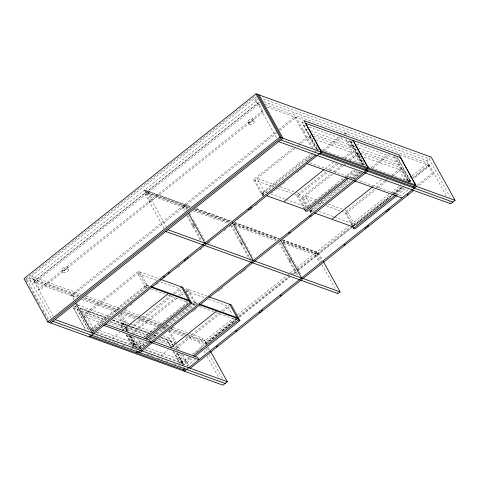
<?xml version="1.0" encoding="UTF-8"?>
<svg xmlns="http://www.w3.org/2000/svg" width="479" height="479" viewBox="0 0 479 479"><rect width="100%" height="100%" fill="white"/><g stroke="black" fill="none" stroke-linecap="round" stroke-linejoin="round"><path stroke-width="0.36" stroke-dasharray="2.4 1.8" d="M27.231 282.448L25.447 279.221L255.774 95.782M256.87 96.644L26.95 279.76L49.05 319.798M77.873 296.794L34.398 281.101L33.135 278.808L144.484 190.127L190.061 206.575M189.468 207.916L145.999 192.223L144.73 189.929L256.079 101.249L259.588 102.512M34.398 281.101L145.748 192.42L189.223 208.114M145.999 192.223L257.349 103.542L260.151 104.554M259.067 104.087L257.564 103.548L34.129 281.496L35.626 282.041L259.067 104.087L263.408 111.954L39.967 289.903L38.47 289.364L261.911 111.409L263.408 111.954M74.017 300.034L71.167 294.866L275.886 131.821M278.814 129.492L294.609 116.912L296.106 117.457L312.901 147.879M71.167 294.866L72.664 295.405L276.802 132.827M279.724 130.498L296.106 117.457M316.823 149.352L301.92 122.355L303.542 121.067M85.286 329.283L73.616 308.153L75.778 306.434L89.567 331.408M316.972 149.37L303.536 125.037L304.62 124.181M194.264 223.681L192.103 225.399L193.6 225.944L195.222 224.651M193.618 225.328L192.534 226.19L194.037 226.729M83.388 315.152L138.383 271.348L157.89 278.389M263.743 195.893L262.247 195.354L253.559 179.619L294.519 146.999M299.195 143.275L309.727 134.886L311.224 135.425L298.357 145.676M84.256 316.194L139.88 271.886L148.568 287.622M294.842 148.472L255.062 180.158L263.396 195.264M90.788 329.157L146.37 284.885L149.999 286.197M263.414 194.516L262.019 194.013L261.546 193.157L310.111 154.483M91.603 329.498L93.219 328.211L95.992 329.211M156.423 280.359L137.724 273.611L145.071 286.915L147.227 285.197M262.402 193.468L264.564 191.75L267.336 192.75M317.493 149.592L318.571 148.735M90.675 330.474L146.843 285.741L148.939 286.496M262.019 194.013L313.506 153.005M314.092 152.538L318.188 149.274L317.715 148.424M92.07 330.881L147.071 287.083L148.071 287.442M262.247 195.354L312.565 155.28M316.661 152.017L318.415 150.622M92.507 331.133L102.608 323.091M306.243 160.914L312.416 155.998M322.852 150.292L340.371 136.341M343.88 133.551L345.048 132.617L346.113 134.557M125.037 309.572L126.791 308.177M130.306 305.38L132.06 303.979M156.627 284.418L158.381 283.017M177.685 267.647L179.439 266.246M199.911 249.942L203.419 247.146M208.137 243.392L209.886 241.997M223.903 230.836L226.812 228.513M229.16 226.645L232.081 224.322M250.182 209.904L253.14 207.551M255.439 205.719L258.403 203.359M271.21 193.157L275.299 189.906M275.88 189.439L280.55 185.72M281.137 185.253L282.305 184.325M282.969 183.792L285.31 181.93M296.902 172.697L306.362 165.159M324.355 150.837L341.461 137.21M344.79 134.557L346.545 133.162L347.616 135.096M110.463 321.451L120.894 325.217L123.049 323.493L125.528 327.977M309.099 127.049L350.814 142.101L351.891 141.239M122.828 328.48L121.061 325.277L123.223 323.559L127.396 325.061M363.711 165.213L350.981 142.161L352.065 141.305M352.322 145.796L350.161 147.514L345.311 138.73M112.308 338.282L119.912 332.228M325.205 168.728L335.144 160.812M353.819 146.334L351.658 148.059L346.461 138.647M126.438 330.69L170.907 295.274M173.248 293.411L180.9 287.316M325.87 171.859L296.615 195.157L303.961 208.467L306.123 206.748L298.776 193.438L296.699 192.69M328.211 169.997L336.402 163.471M343.425 157.878L352.784 150.424L360.43 164.273M127.941 331.229L171.823 296.285M174.745 293.95L181.182 288.825M294.537 194.408L298.112 195.701L327.367 172.404M329.708 170.536L339.072 163.082M344.922 158.423L354.28 150.969L361.926 164.812M241.464 241.967L240.38 242.829L241.883 243.368L244.039 241.65M241.895 242.751L240.817 243.613L242.314 244.152M131.665 332.576L175.548 297.627M178.469 295.298L182.565 292.034M185.493 289.705L186.66 288.771L206.862 296.064M307.746 207.742L301.842 197.043L331.097 173.745M333.432 171.883L342.796 164.429M348.646 159.764L358.011 152.31L365.651 166.159M131.994 334.049L177.631 297.704M179.972 295.836L183.481 293.04M188.798 296.106L186.002 291.034L188.163 289.316L196.845 305.051M332.594 174.284L303.339 197.588L308.584 207.09M334.935 172.422L343.126 165.902M343.712 165.435L345.467 164.034M350.143 160.309L359.507 152.855M132.617 344.928L134.779 343.209L130.929 336.24M167.925 295.166L186.624 301.92L188.247 300.626M97.183 332.139L133.473 345.239L140.497 339.647M143.419 337.318L189.055 300.974M304.818 208.778L343.437 178.02M344.018 177.553L353.382 170.099M96.255 332.492L133.946 346.089L141.55 340.036M146.233 336.306L148.574 334.444M149.155 333.977L150.909 332.576M151.496 332.115L153.837 330.247M154.424 329.78L156.178 328.384M156.765 327.917L159.1 326.055M159.687 325.588L161.441 324.193M162.028 323.726L164.369 321.858M164.956 321.397L166.71 319.996M167.297 319.529L169.632 317.667M170.219 317.2L171.973 315.805M172.56 315.338L174.901 313.476M175.488 313.009L177.242 311.607M177.823 311.14L180.164 309.278M180.751 308.811L182.505 307.416M183.092 306.949L185.433 305.087M186.02 304.62L187.774 303.219M305.291 209.628L306.458 208.694M307.045 208.233L308.799 206.832M309.386 206.365L311.727 204.503M312.308 204.036L314.062 202.641M314.649 202.174L316.99 200.312M317.577 199.845L319.331 198.444M319.918 197.977L322.259 196.115M322.84 195.648L324.594 194.252M325.181 193.785L327.522 191.923M328.109 191.456L329.863 190.055M330.45 189.594L332.785 187.726M333.372 187.259L335.126 185.864M335.713 185.397L338.054 183.535M342.15 180.272L343.317 179.338M346.832 176.541L355.023 170.021M133.958 347.353L142.73 340.365M347.425 177.344L355.622 170.817M136.042 347.431L143.646 341.371M348.928 177.883L357.118 171.362M141.048 348.658L138.952 347.898L138.485 347.047L145.502 341.455M149.017 338.659L194.654 302.315L197.588 303.375M311.697 211.94L310.296 211.437L309.829 210.586L347.862 180.296M350.197 178.433L358.388 171.907M139.341 347.359L141.503 345.634L143.58 346.389M192.301 302.441L193.348 304.345L195.51 302.62M310.685 210.892L312.847 209.173L314.925 209.922M138.952 347.898L146.562 341.844M150.071 339.048L195.121 303.165L197.216 303.92M310.296 211.437L350.67 179.284M351.257 178.817L360.028 171.829M138.73 348.467L147.143 341.761M352.46 178.242L360.316 171.991M139.766 348.778L147.37 342.719M150.879 339.922L195.348 304.506L186.66 288.771M309.482 210.892L310.524 212.778L352.065 179.697M352.652 179.23L363.184 170.841M140.227 349.005L148.646 342.305M353.957 178.787L361.813 172.53M371.279 167.602L388.241 154.094M172.733 327.462L169.225 330.259L175.997 342.527M192.624 311.625L193.791 310.691M194.378 310.23L196.133 308.829M217.771 291.591L220.112 289.729M220.699 289.262L222.454 287.867M239.997 273.892L241.171 272.958M241.757 272.491L243.512 271.096M244.092 270.629L246.434 268.767M372.776 168.147L389.738 154.633M160.77 337.509L167.057 339.779L169.219 338.06L174.601 347.808M158.603 338.827L168.339 342.341L170.494 340.617L174.386 347.664M356.544 144.173L398.259 159.226L399.875 157.938M173.919 343.754L175.003 342.892L160.321 337.599M160.591 355.711L168.189 349.652M372.901 186.618L381.667 179.637M175.308 347.652L219.184 312.703M221.526 310.835L228.639 305.177M374.147 189.289L344.898 212.586L352.239 225.89L354.4 224.172L347.053 210.862L344.976 210.113M376.488 187.421L384.679 180.9M385.266 180.433L387.02 179.032M391.702 175.308L401.067 167.854L408.707 181.697M176.218 348.658L220.101 313.709M223.028 311.38L230.046 305.788M341.431 211.335L346.395 213.125L375.65 189.828M377.991 187.966L387.349 180.505M393.199 175.847L402.564 168.392L410.204 182.236M290.819 258.534L288.663 260.253L290.16 260.792L291.783 259.504M290.178 260.181L289.094 261.037L290.591 261.582M185.732 337.072L199.084 341.892L203.407 338.449L206.611 344.263M263.839 101.662L426.843 160.495L430.082 157.914M186.696 334.234L204.928 340.814L233.495 318.062M237.578 314.811L289.46 273.491M290.04 273.024L296.459 267.917M297.04 267.456L316.278 252.134L317.547 254.427L298.303 269.749M282.867 239.787L316.523 251.936L348.586 226.399M350.921 224.543L389.978 193.432M390.565 192.971L401.055 184.613M406.306 180.433L411.551 176.254M412.132 175.787L427.873 163.255L429.142 165.548L413.401 178.086M205.431 344.299L204.767 343.084L235.764 318.397M238.692 316.068L290.166 275.072M290.747 274.605L350.412 227.094M350.993 226.627L390.187 195.414M392.523 193.552L400.713 187.032M407.731 181.439L410.659 179.11M413 177.248L428.202 165.135L429.705 165.674L413.91 178.254M180.894 362.358L183.056 360.633L179.212 353.664M237.063 317.625L234.908 319.343L216.203 312.595M185.157 335.516L206.198 343.108L236.512 318.966M239.422 316.643L288.981 277.173M293.639 273.461L297.722 270.21M282.73 241.572L317.793 254.229L352.772 226.369M353.352 225.908L392.996 194.336M393.576 193.869L401.743 187.367M408.737 181.798L411.066 179.942M145.46 349.568L181.751 362.663L188.774 357.071M192.283 354.28L237.339 318.397M353.682 225.735L401.659 187.529M237.267 318.936L206.263 343.629L204.767 343.084M239.602 317.074L289.909 277.012M293.417 274.216L296.926 271.419M297.513 270.958L351.909 227.633M352.496 227.166L392.271 195.492M392.852 195.025L402.21 187.57M402.797 187.103L404.551 185.708M409.234 181.978L411.569 180.116M145.233 350.167L182.224 363.519L189.828 357.46M194.51 353.73L196.264 352.334M196.851 351.867L199.192 350.005M199.779 349.538L201.533 348.137M205.042 345.347L206.796 343.946M207.383 343.479L209.724 341.617M210.305 341.15L212.065 339.755M212.646 339.288L214.987 337.42M215.574 336.959L217.328 335.557M217.915 335.09L220.256 333.228M220.837 332.761L222.597 331.366M223.178 330.899L225.519 329.037M226.106 328.57L227.86 327.169M228.447 326.708L230.788 324.84M231.369 324.373L233.129 322.978M233.71 322.511L236.051 320.649M355.909 225.19L358.25 223.328M358.837 222.861L360.591 221.46M361.172 220.999L363.513 219.131M364.1 218.669L365.854 217.268M366.441 216.801L368.782 214.939M369.369 214.472L371.123 213.077M371.704 212.61L374.045 210.748M374.632 210.281L376.386 208.88M376.973 208.413L379.314 206.551M379.895 206.084L381.655 204.689M382.236 204.222L384.577 202.36M385.164 201.893L386.918 200.491M387.505 200.03L389.846 198.162M394.522 194.438L402.713 187.912M190.426 358.256L182.236 364.782L175.637 352.825M395.708 194.767L404.486 187.78M183.732 365.321L191.923 358.801M397.205 195.306L405.396 188.786M187.008 365.89L195.426 359.19M408.036 189.864L400.737 195.672L358.1 180.284M417.341 185.116L432.549 173.003L434.046 173.542L418.251 186.121M263.193 98.925L429.004 158.777L450.038 196.875M258.223 99.632L254.708 98.369L276.808 138.407M265.192 104.536L427.873 163.255M267.162 107.086L303.626 120.247M399.69 154.921L429.142 165.548M301.92 122.355L304.015 123.115M303.536 125.037L305.626 125.791M350.981 142.161L352.376 142.664M307.638 129.665L305.536 128.911L303.381 130.629L309.668 132.905M310.434 130.677L355.867 147.077M358.663 148.083L400.6 163.219L398.438 164.944L360.693 151.316M312.464 133.91L357.202 150.059M313.996 136.425L354.28 150.969M360.202 153.1L402.564 168.392M312.53 138.395L309.069 137.15L315.715 149.185M315.99 139.646L350.622 152.148L356.574 162.92M360.118 155.573L357.346 154.573L362.944 164.71M364.274 157.07L398.905 169.572L404.851 180.344M321.205 149.688L360.986 164.046M367.549 166.411L409.264 181.469M309.871 162.872L354.61 179.02M275.922 185.187L257.217 178.439L264.564 191.75M280.077 186.69L293.926 191.69M316.583 199.863L305.5 195.863L310.745 205.371M320.738 201.366L324.199 202.617M328.354 204.114L342.21 209.113M253.559 179.619L273.76 186.912M277.916 188.409L291.765 193.408M301.842 197.043L315.11 201.833M318.577 203.084L321.349 204.084M326.193 205.838L340.737 211.083M270.797 193.995L285.346 199.246M286.035 199.498L306.123 206.748M319.08 211.425L333.624 216.676M334.318 216.921L354.4 224.172M261.546 193.157L264.486 194.217M309.829 210.586L312.763 211.646M310.524 212.778L312.027 213.317M144.73 189.929L191.007 206.635M196.618 208.658L230.98 221.058M234.482 222.322L279.359 238.518M196.372 208.856L230.728 221.256M234.938 222.771L279.113 238.716M282.622 239.985L316.278 252.134M189.786 207.132L146.927 191.66L166.177 226.537M195.24 209.101L230.154 221.699M233.746 222.998L278.431 239.123M282.526 240.602L319.062 253.792L322.271 259.6M194.378 209.688L228.74 222.088M234.351 224.112L277.82 239.805M194.833 210.137L228.489 222.286M234.099 224.31L277.575 239.997M283.185 242.027L317.547 254.427M188.193 209.054L144.766 193.384L164.016 228.255M193.079 210.82L227.992 223.418M235.075 225.974L276.269 240.847M283.879 243.595L316.906 255.511L320.469 261.965M151.268 199.527L152.771 200.066L148.424 192.205M149.107 201.246L150.61 201.791L146.263 193.923M160.579 281.862L179.278 288.609L184.176 297.483M186.002 291.034L204.701 297.782M208.856 299.285L227.561 306.033L232.105 314.272M145.071 286.915L147.149 287.669M151.304 289.166L167.231 294.914M193.348 304.345L196.121 305.345M199.581 306.596L215.514 312.344M81.155 294.322L31.267 276.317L53.373 316.356M86.07 296.1L121.199 308.775M124.714 310.045L140.874 315.877M141.574 316.134L161.95 323.487M166.165 325.007L169.68 326.277M173.194 327.546L189.355 333.378M190.055 333.629L203.407 338.449M33.135 278.808L79.412 295.507M85.022 297.537L120.085 310.188M123.588 311.452L138.311 316.769M139.018 317.02L160.752 324.87M164.962 326.385L167.764 327.397M171.272 328.666L185.996 333.977M78.993 296.046L29.105 278.042L51.211 318.08M84.615 298.076L118.337 310.242M122.552 311.769L159.788 325.205M164.01 326.726L166.818 327.744M171.033 329.265L187.193 335.096M187.894 335.348L201.246 340.168L204.096 345.335M83.484 298.818L117.846 311.218M121.349 312.482L136.778 318.05M137.479 318.301L159.214 326.151M162.722 327.414L166.225 328.678M169.734 329.947L184.457 335.258M25.447 279.221L76.832 297.764M81.747 299.543L116.175 311.967M120.391 313.488L135.15 318.81M137.958 319.828L157.633 326.929M161.848 328.45L164.656 329.462M168.871 330.983L182.924 336.054M77.652 305.009L110.505 316.87M114.703 318.379L129.378 323.678M130.078 323.93L151.747 331.749M155.244 333.013L158.735 334.276M162.932 335.791L169.219 338.06M79.951 307.937L109.146 318.475M112.625 319.733L123.049 323.493M128.091 325.313L149.64 333.091M153.813 334.599L156.591 335.599M160.764 337.108L170.494 340.617M73.395 305.973L76.891 307.237M80.388 308.494L108.344 318.589M112.541 320.104L128.617 325.906M129.318 326.157L149.586 333.474M153.777 334.989L156.573 335.995M107.901 318.673L79.939 308.584L91.926 330.3M112.793 320.439L126.773 325.486M127.468 325.738L149.137 333.558M154.028 335.324L156.13 336.084M73.616 308.153L78.484 309.907M81.268 310.913L106.29 319.948M121.061 325.277L125.235 326.786M125.929 327.037L148.179 335.066M152.346 336.569L155.13 337.575M81.274 311.566L105.739 320.397M109.93 321.912L126.007 327.714M126.707 327.965L146.975 335.282M151.172 336.797L153.969 337.803M158.86 339.569L172.841 344.617M104.578 321.654L85.873 314.901L93.219 328.211M108.038 322.9L122.582 328.151M126.043 329.402L127.432 329.899L128.132 331.169M145.927 336.575L134.156 332.33L134.85 333.594M149.394 337.827L152.855 339.078M157.01 340.575L171.554 345.826M172.248 346.077L175.709 347.329L176.41 348.592M84.406 316.87L102.416 323.373M99.452 330.462L134.779 343.209M147.736 347.886L183.056 360.633M91.597 330.127L93.692 330.881M138.485 347.047L142.107 348.359M92.369 334.468L97.932 336.474M100.71 337.479L118.091 343.754M122.265 345.257L126.432 346.766M130.605 348.269L134.773 349.772M135.473 350.023L137.557 350.778M146.766 354.101L154.412 356.861M157.196 357.867L162.752 359.873M165.536 360.879L167.62 361.627M173.877 363.89L175.961 364.639M178.745 365.645L184.307 367.65M426.843 160.495L446.452 196.013M449.661 201.827L450.727 203.761M428.202 165.135L432.549 173.003M396.983 156.669L410.826 181.745M398.259 159.226L410.982 182.277M394.804 156.178L408.701 181.355M393.66 156.286L407.252 180.912M350.82 140.904L364.363 165.441M350.814 142.101L363.184 164.513M349.323 140.365L362.866 164.896M316.439 144.868L317.481 146.754M309.727 134.886L318.068 149.987M294.609 116.912L311.356 147.257M346.395 213.125L353.34 225.711M256.079 101.249L257.349 103.542M309.985 209.628L311.673 212.688M298.112 195.701L305.063 208.287M253.044 119.187A3.006 1.323 -28.9 0 1 249.625 122.367A3.006 1.323 -28.9 0 1 248.559 120.337A3.006 1.323 -28.9 0 1 253.044 119.187L254.307 121.486A3.006 1.323 -28.9 0 1 250.888 124.66A3.006 1.323 -28.9 0 1 249.822 122.63A3.006 1.323 -28.9 0 1 254.313 121.486M247.775 122.073L249.038 124.366M317.565 253.247L321.906 261.115M316.523 251.936L317.793 254.229M321.954 264.665L335.09 288.454M336.863 291.663L337.929 293.597M315.404 254.972L319.75 262.839M283.095 242.368L300.902 274.623M280.221 242.793L298.387 275.694M279.083 242.895L296.89 275.156M234.105 223.645L244.476 242.434M244.757 242.943L252.984 257.846M231.585 224.717L250.463 258.917M230.8 225.471L248.966 258.379M249.325 259.025L250.397 260.971M185.463 205.569L187.253 208.808M189.756 213.347L191.905 217.232M193.336 219.825L205.06 241.069M183.966 205.03L186.828 210.215M183.307 207.293L185.092 210.532M187.594 215.065L201.827 240.841M181.804 206.748L184.307 211.287M186.816 215.819L200.33 240.302M144.484 190.127L145.748 192.42M194.654 302.315L195.121 303.165M185.924 300.65L186.624 301.92M204.928 340.814L206.198 343.108M208.269 347.257L209.604 349.676M207.437 347.928L208.772 350.347M205.88 348.562L207.305 351.149M209.089 354.376L222.633 378.913M199.084 341.892L202.294 347.7M204.078 350.933L205.503 353.514M206.928 356.095L219.047 378.051M146.37 284.885L146.843 285.741M138.383 271.348L147.071 287.083M176.35 343.168L179.918 349.628M182.768 354.789L189.181 366.411M168.44 331.007L178.877 349.921M181.266 354.25L188.043 366.531M177.727 353.472L184.122 365.058M177.565 353.424L183.93 364.95M176.787 352.736L183.385 364.693M181.751 362.663L182.224 363.519M167.057 339.779L170.608 346.203M173.44 351.341L180.176 363.543M168.339 342.341L170.811 346.82M173.284 351.305L180.002 363.471M137.299 338.03L141.503 345.634M120.948 312.835L127.528 324.756M133.731 337.198L140.329 349.155M120.486 314.176L126.719 325.469M132.234 336.653L138.832 348.61M119.139 315.2L125.199 326.175M125.558 326.822L128.049 331.336M130.899 336.503L138.186 349.7M123.223 323.559L124.989 326.762M125.342 327.397L127.468 331.24M129.941 335.725L136.653 347.892M125.881 328.618L127.294 331.181M129.767 335.659L136.485 347.826M117.996 315.302L124.414 326.923M125.63 329.127L126.552 330.797M129.049 335.318L135.814 347.58M128.504 335.312L135.108 347.269M133.473 345.239L133.946 346.089M127.007 334.767L133.611 346.724M126.366 334.881L132.725 346.407M120.894 325.217L122.66 328.42M126.193 334.821L133.617 348.269M67.132 267.252A3.006 1.323 -28.9 0 1 63.713 270.431A3.006 1.323 -28.9 0 1 62.647 268.402A3.006 1.323 -28.9 0 1 67.132 267.252L68.395 269.551A3.006 1.323 -28.9 0 1 64.976 272.725A3.006 1.323 -28.9 0 1 63.911 270.695A3.006 1.323 -28.9 0 1 68.401 269.551M61.863 270.138L63.126 272.431M72.664 295.405L74.802 299.279M77.299 303.8L78.724 306.38M75.221 305.674L89.417 331.384M73.065 307.398L85.118 329.229M35.626 282.041L39.967 289.903M29.369 286.322L30.794 288.903M32.225 291.489L40.422 306.338M42.559 310.218L44.343 313.446M44.697 314.092L45.768 316.026M47.193 318.613L48.265 320.547"/><path stroke-width="0.72" d="M278.592 141.634L450.727 203.761L455.05 200.324L431.166 157.052L256.031 93.842L23.95 278.676L47.834 321.948L222.969 385.158L227.291 381.715L210.532 351.364M47.834 321.948L279.916 137.108L455.05 200.324M49.331 322.487L281.413 137.653L257.528 94.387M50.834 323.026L282.915 138.192L259.031 94.926M315.631 155.004L92.19 332.953L75.802 303.261M163.315 277.353L164.483 276.425M168.093 273.545L169.261 272.617M184.373 260.582L185.541 259.654M186.78 258.666L187.948 257.732M248.104 209.826L249.296 208.874M250.469 207.946L251.637 207.012M89.369 336.935L321.451 152.1L304.081 120.636L399.139 154.945L416.514 186.415L184.433 371.249L183.367 369.321M122.253 330.366L167.86 294.04M284.269 201.33L324.032 169.662M145.071 338.503L190.127 302.62L191.624 303.165L146.574 339.042M304.261 209.006L305.303 210.892L346.844 177.811M348.341 178.35L306.799 211.437L305.303 210.892M137.713 351.46L136.09 352.748L89.513 335.941M367.632 168.345L366.01 169.638L320.128 153.076M137.88 351.52L136.264 352.813L183.535 369.872L185.157 368.585M367.806 168.404L366.184 169.698L413.455 186.762L415.077 185.469M138.311 352.101L366.07 170.71L365.004 168.77M288.807 233.291L289.975 232.357M309.859 216.52L311.033 215.586M139.808 352.64L367.573 171.248L366.86 169.955M170.53 347.79L216.143 311.464M332.552 218.753L372.315 187.085M193.354 355.927L238.404 320.05L239.901 320.589L194.851 356.472M352.538 226.429L353.58 228.321L395.121 195.234M396.618 195.773L355.077 228.86L353.58 228.321M216.454 346.838L217.628 345.904M235.758 331.462L236.925 330.534M259.157 312.829L260.325 311.895M261.492 310.967L262.666 310.033M280.215 296.058L281.383 295.13M343.97 245.284L345.137 244.35M365.028 228.513L366.196 227.579M367.363 226.651L368.537 225.717M386.08 211.742L387.254 210.808M388.421 209.88L389.595 208.946M407.138 194.971L408.312 194.037M190.253 368.345L413.688 190.397M323.343 261.54L340.09 291.879L337.929 293.597L165.794 231.471M280.754 139.91L452.889 202.042M306.949 163.656L402.007 197.965M266.905 195.773L304.59 209.377M314.487 212.945L353.568 227.052M167.955 229.746L340.09 291.879M160.663 279.389L182.936 287.43L191.624 303.165M208.94 296.812L231.219 304.854L239.901 320.589M151.256 286.652L189.642 300.507L190.115 301.357L151.029 287.25M199.665 304.123L237.919 317.93L238.392 318.78L199.312 304.68M105.404 324.097L149.442 339.994M152.933 341.252L197.671 357.4L198.935 359.693L103.877 325.385M55.151 319.583L227.291 381.715M52.995 321.307L225.13 383.434M413.401 186.415L414.353 188.133M256.031 93.842L279.916 137.108M280.886 240.53L301.554 277.97M232.243 222.454L253.271 260.546M188.618 213.454L204.994 243.116M229.716 304.315L238.404 320.05M181.439 286.891L190.127 302.62M149.388 339.976L150.657 342.269M352.975 140.383L305.698 123.319L320.9 150.855L368.171 167.913L352.975 140.383M400.42 157.507L353.143 140.443L368.345 167.979L415.616 185.038L400.42 157.507"/></g></svg>
